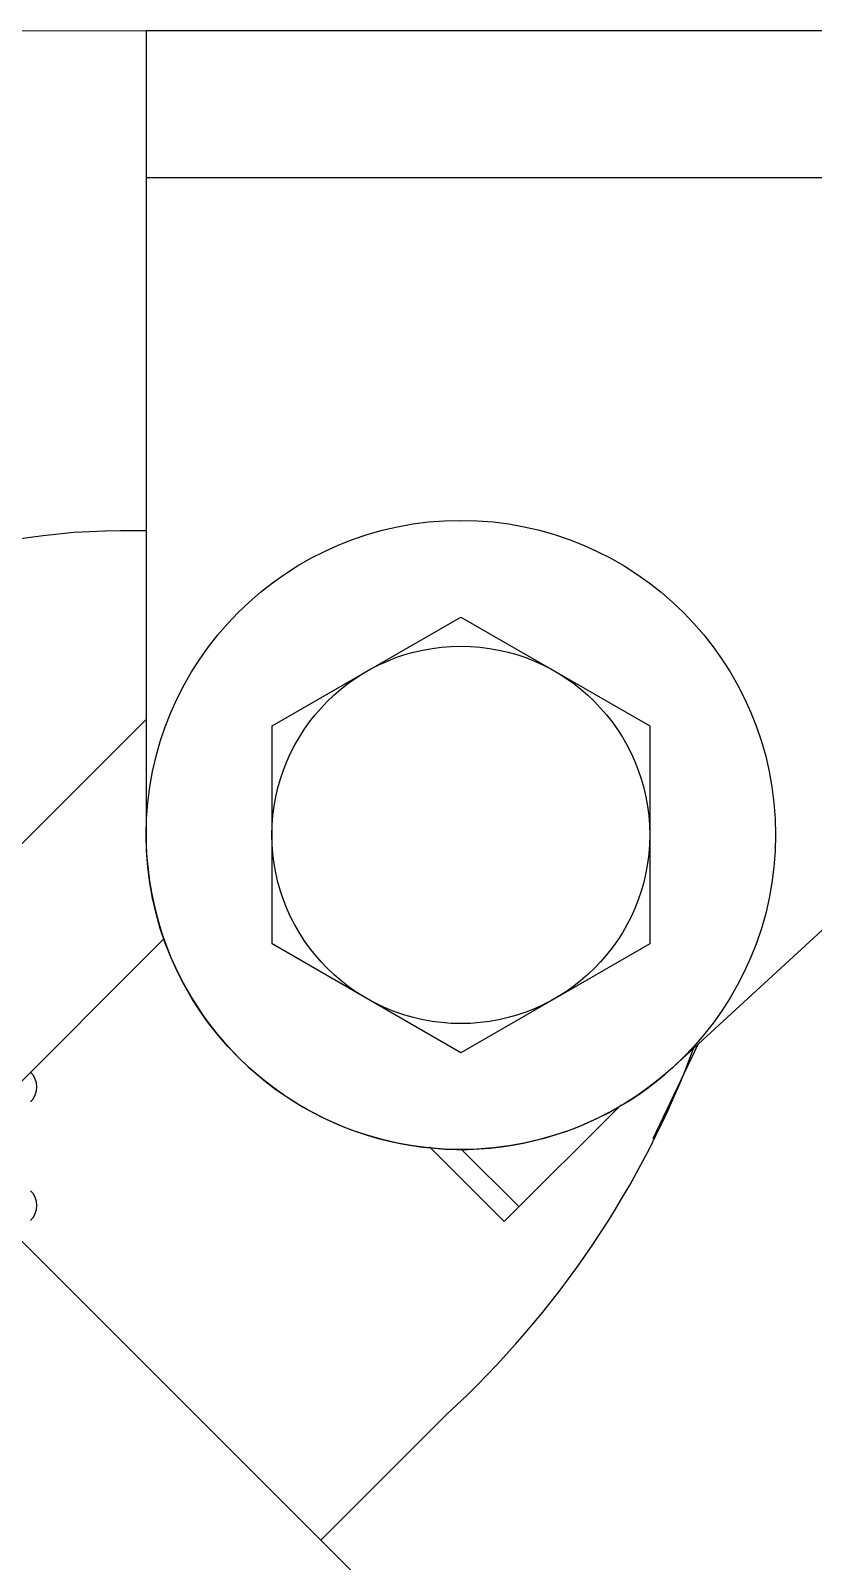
# Model space of a CAD drawing. Extents: x 1247970 to 1725648, y 860327 to 1277876.
# Drawn here: x 1336876 to 1337144, y 1202907 to 1203432 of the extents above; entities that cross this region are included whole.
import ezdxf

# ---------------------------------------------------------------- set-up
doc = ezdxf.new("R2010")
doc.units = 0
doc.header["$LTSCALE"] = 1000
doc.header["$MEASUREMENT"] = 0
doc.layers.get('0').update_dxf_attribs({"color": 254})
doc.layers.add('BZ', color=82, linetype='Continuous', lineweight=20)
doc.layers.add('TK', color=4, linetype='Continuous')

# ---------------------------------------------------------------- blocks, each defined once
blk = doc.blocks.new('A$C63786A89')
at = {"linetype": 'Continuous'}
for p, q in [((3898.13, 10788.19), (4509.08, 10788.19)), ((3898.13, 10788.19), (3898.13, 10512.49)), ((3898.13, 10737.87), (4410.1, 10737.87)), ((4078.95, 10433.15), (4410.1, 10737.87)), ((3898.13, 10616.69), (3889.4, 10616.69)), ((3941.26, 10549.84), (4005.94, 10587.18)), ((4005.94, 10587.18), (4070.63, 10549.84)), ((3609.51, 10263.45), (3898.13, 10552.06)), ((3941.26, 10475.14), (3941.26, 10549.84)), ((4070.63, 10549.84), (4070.63, 10475.14)), ((3650.17, 10222.79), (3904.33, 10476.95)), ((4005.94, 10437.79), (3941.26, 10475.14)), ((4070.63, 10475.14), (4005.94, 10437.79)), ((4071.88, 10408.45), (4087.26, 10440.8)), ((4060.81, 10419.96), (4020.79, 10379.94)), ((3995.19, 10405.54), (4020.79, 10379.94)), ((4005.97, 10404.92), (4025.87, 10385.02)), ((3843.31, 10385.43), (3990.88, 10237.85))]:
    blk.add_line(p, q, dxfattribs=at)
blk.add_line((4001.07, 10313.83), (3957.99, 10270.74))
for radius in [107.82, 64.69]:
    blk.add_circle((4005.94, 10512.49), radius, dxfattribs=at)
for centre, radius, start, end in [((3889.44, 10401.06), 215.63, 90.0086, 135), ((4005.94, 10512.49), 107.82, 180, 312.6204), ((3781.19, 10553.47), 325.23, 312.5376, 339.661), ((3853.49, 10426.1), 7.19, 315, 45), ((3853.49, 10385.44), 7.19, 315, 45)]:
    blk.add_arc(centre, radius, start, end, dxfattribs=at)
at = {"layer": 'BZ'}
blk.add_line((5293.15, 10788.17), (-5474.05, 10788.17), dxfattribs=at)

msp = doc.modelspace()

# ---------------------------------------------------------------- block references
at = {"layer": 'TK'}
msp.add_blockref('A$C63786A89', (1333017.03, 1192643.73, -355), dxfattribs=at)

doc.saveas('drawing.dxf')
